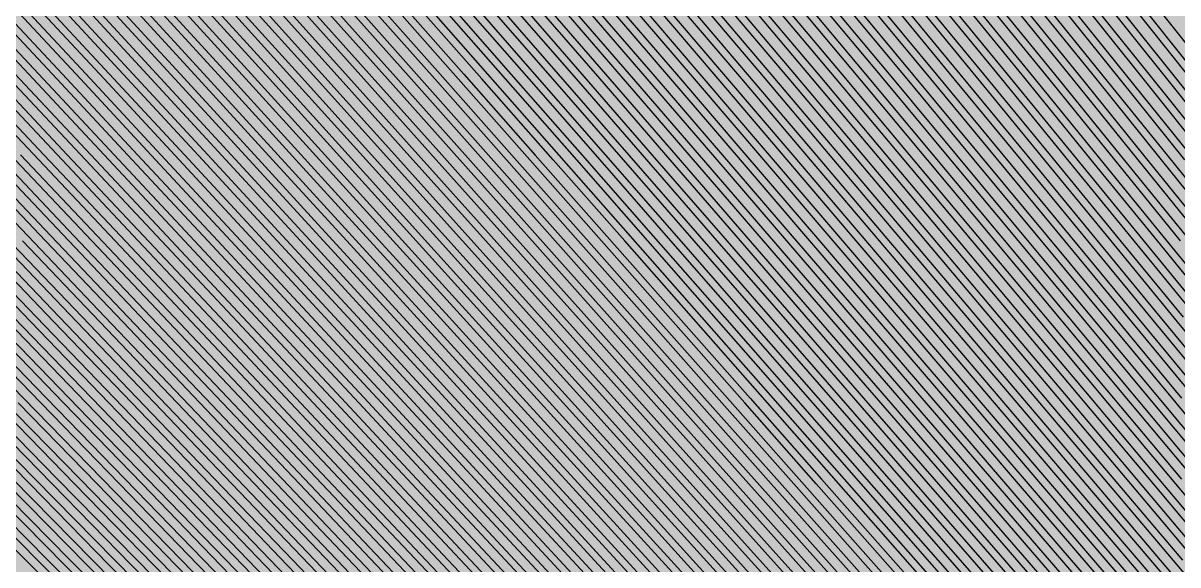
# Model space of a CAD drawing. Header units: metres. Extents: x -7231 to 10969, y -37556 to 1873.
# Drawn here: x -301 to 19.5, y -17925.1 to -17774.6 of the extents above; entities that cross this region are included whole.
import ezdxf

# ---------------------------------------------------------------- set-up
doc = ezdxf.new("R2010")
doc.units = ezdxf.units.M
for name, color, linetype in [('Metal1', 4, 'CONTINUOUS'), ('Metal2', 3, 'CONTINUOUS'), ('Polyimide', 7, 'CONTINUOUS')]:
    doc.layers.add(name, color=color, linetype=linetype)

msp = doc.modelspace()

# ---------------------------------------------------------------- hatches: boundary and pattern name
at = {"layer": 'Polyimide'}
msp.add_hatch(color=7, dxfattribs=at).paths.add_polyline_path([(4065.69, -468), (4066.67, -501.99), (4068.51, -535.99), (4071.41, -569.99), (4075.54, -603.99), (4081.04, -637.99), (4088.01, -671.99), (4096.52, -705.98), (4106.62, -739.98), (4118.33, -773.98), (4131.63, -807.98), (4146.49, -841.98), (4162.87, -875.98), (4180.68, -909.97), (4199.83, -943.97), (4220.22, -977.97), (4241.73, -1011.97), (4264.21, -1045.97), (4287.52, -1079.96), (4311.51, -1113.96), (4336.01, -1147.96), (4360.86, -1181.96), (4385.88, -1215.96), (4410.89, -1249.96), (4435.74, -1283.95), (4460.24, -1317.95), (4484.23, -1351.95), (4507.54, -1385.95), (4530.02, -1419.95), (4551.53, -1453.94), (4571.92, -1487.94), (4591.07, -1521.94), (4608.88, -1555.94), (4625.26, -1589.94), (4640.12, -1623.94), (4653.42, -1657.93), (4665.13, -1691.93), (4675.23, -1725.93), (4683.74, -1759.93), (4690.71, -1793.93), (4696.21, -1827.93), (4700.34, -1861.92), (4703.24, -1895.92), (4705.08, -1929.92), (4706.06, -1963.92), (4706.44, -1997.92), (4706.5, -2031.91), (4706.5, -4793.02), (4709.95, -4838.39), (4720.22, -4882.71), (4737.08, -4924.98), (4760.13, -4964.2), (4788.85, -4999.49), (4822.58, -5030.03), (4860.53, -5055.12), (4901.85, -5074.18), (4901.85, -5074.18), (4970.68, -5105.23), (5034.7, -5145.26), (5092.76, -5193.54), (5143.8, -5249.19), (5186.89, -5311.2), (5221.24, -5378.44), (5246.23, -5449.69), (5261.41, -5523.66), (5266.5, -5599), (5261.41, -5674.34), (5246.23, -5748.31), (5221.24, -5819.56), (5186.89, -5886.8), (5143.8, -5948.81), (5092.76, -6004.46), (5034.7, -6052.74), (4970.68, -6092.77), (4901.85, -6123.82), (4860.53, -6142.88), (4822.58, -6167.97), (4788.85, -6198.51), (4760.13, -6233.8), (4737.08, -6273.02), (4720.22, -6315.29), (4709.95, -6359.61), (4706.5, -6404.98), (4706.5, -9221.52), (4709.95, -9266.88), (4720.22, -9311.21), (4737.08, -9353.47), (4760.13, -9392.7), (4788.85, -9427.98), (4822.58, -9458.52), (4860.53, -9483.61), (4901.85, -9502.67), (4970.68, -9533.72), (5034.7, -9573.75), (5092.76, -9622.03), (5143.8, -9677.68), (5186.89, -9739.69), (5221.24, -9806.94), (5246.23, -9878.19), (5261.41, -9952.16), (5266.5, -10027.49), (5261.41, -10102.83), (5246.23, -10176.8), (5221.24, -10248.05), (5186.89, -10315.3), (5143.8, -10377.31), (5092.76, -10432.96), (5034.7, -10481.24), (4970.68, -10521.27), (4901.85, -10552.32), (4860.53, -10571.38), (4822.58, -10596.46), (4788.85, -10627), (4760.13, -10662.29), (4737.08, -10701.52), (4720.22, -10743.78), (4709.95, -10788.1), (4706.5, -10833.47), (4706.5, -13650.01), (4709.95, -13695.38), (4720.22, -13739.7), (4737.08, -13781.96), (4760.13, -13821.19), (4788.85, -13856.48), (4822.58, -13887.02), (4860.53, -13912.11), (4901.85, -13931.17), (4970.68, -13962.22), (5034.7, -14002.25), (5092.76, -14050.53), (5143.8, -14106.18), (5186.89, -14168.19), (5221.24, -14235.43), (5246.23, -14306.68), (5261.41, -14380.65), (5266.5, -14455.99), (5261.41, -14531.33), (5246.23, -14605.29), (5221.24, -14676.55), (5186.89, -14743.79), (5143.8, -14805.8), (5092.76, -14861.45), (5034.7, -14909.73), (4970.68, -14949.76), (4901.85, -14980.81), (4860.53, -14999.87), (4822.58, -15024.96), (4788.85, -15055.5), (4760.13, -15090.79), (4737.08, -15130.01), (4720.22, -15172.27), (4709.95, -15216.6), (4706.5, -15261.97), (4706.5, -15455.99), (4720.95, -15750.04), (4764.14, -16041.26), (4835.68, -16326.84), (4934.86, -16604.04), (5060.74, -16870.18), (5212.09, -17122.7), (5387.47, -17359.17), (5585.18, -17577.31), (5803.32, -17775.02), (6039.79, -17950.4), (6292.31, -18101.75), (6558.45, -18227.63), (6835.65, -18326.81), (7121.23, -18398.34), (7412.45, -18441.54), (7706.5, -18455.99), (9969.01, -18455.99), (10047.42, -18459.84), (10125.08, -18471.36), (10201.23, -18490.44), (10275.15, -18516.89), (10346.12, -18550.45), (10413.46, -18590.81), (10476.52, -18637.58), (10534.69, -18690.3), (10587.41, -18748.47), (10634.18, -18811.53), (10674.54, -18878.87), (10708.11, -18949.84), (10734.56, -19023.76), (10753.63, -19099.92), (10765.15, -19177.58), (10769.01, -19255.99), (10769.01, -20895.8), (10730.24, -20951.41), (10694.6, -21009.08), (10662.21, -21068.63), (10633.17, -21129.89), (10607.55, -21192.66), (10585.45, -21256.74), (10566.93, -21321.96), (10552.05, -21388.09), (10540.84, -21454.95), (10533.35, -21522.33), (10529.6, -21590.02), (10529.6, -21657.81), (10533.35, -21725.5), (10540.84, -21792.87), (10552.05, -21859.73), (10566.93, -21925.87), (10585.45, -21991.08), (10607.55, -22055.17), (10633.17, -22117.94), (10662.21, -22179.19), (10694.6, -22238.74), (10730.24, -22296.41), (10769.01, -22352.03), (10769.01, -32454.24), (10728.74, -32510.49), (10691.72, -32568.92), (10658.05, -32629.35), (10627.85, -32691.58), (10601.2, -32755.42), (10578.21, -32820.67), (10558.93, -32887.1), (10543.44, -32954.52), (10531.77, -33022.71), (10523.97, -33091.44), (10520.07, -33160.51), (10520.07, -33229.69), (10523.97, -33298.75), (10531.77, -33367.49), (10543.44, -33435.67), (10558.93, -33503.09), (10578.21, -33569.53), (10601.2, -33634.77), (10627.85, -33698.61), (10658.05, -33760.85), (10691.72, -33821.28), (10728.74, -33879.71), (10769.01, -33935.96), (10769.01, -36556), (10765.15, -36634.41), (10753.63, -36712.07), (10734.56, -36788.23), (10708.11, -36862.15), (10674.54, -36933.12), (10634.18, -37000.46), (10587.41, -37063.51), (10534.69, -37121.69), (10476.52, -37174.41), (10413.46, -37221.18), (10346.12, -37261.54), (10275.15, -37295.1), (10201.23, -37321.55), (10125.08, -37340.63), (10047.42, -37352.15), (9969.01, -37356), (-6231.01, -37356), (-6309.42, -37352.15), (-6387.08, -37340.63), (-6463.23, -37321.55), (-6537.15, -37295.1), (-6608.12, -37261.54), (-6675.46, -37221.18), (-6738.52, -37174.41), (-6796.69, -37121.69), (-6849.41, -37063.51), (-6896.18, -37000.46), (-6936.54, -36933.12), (-6970.11, -36862.15), (-6996.56, -36788.23), (-7015.63, -36712.07), (-7027.15, -36634.41), (-7031.01, -36556), (-7031.01, -33936), (-6990.74, -33879.75), (-6953.7, -33821.31), (-6920.03, -33760.88), (-6889.82, -33698.64), (-6863.18, -33634.8), (-6840.18, -33569.55), (-6820.9, -33503.11), (-6805.4, -33435.69), (-6793.74, -33367.49), (-6785.94, -33298.75), (-6782.03, -33229.68), (-6782.03, -33160.5), (-6785.94, -33091.43), (-6793.74, -33022.69), (-6805.4, -32954.5), (-6820.9, -32887.07), (-6840.18, -32820.63), (-6863.18, -32755.39), (-6889.82, -32691.54), (-6920.03, -32629.3), (-6953.7, -32568.87), (-6990.74, -32510.43), (-7031.01, -32454.18), (-7031.01, -22364.83), (-6990.74, -22308.58), (-6953.7, -22250.14), (-6920.03, -22189.71), (-6889.82, -22127.47), (-6863.18, -22063.62), (-6840.18, -21998.38), (-6820.9, -21931.94), (-6805.4, -21864.51), (-6793.74, -21796.32), (-6785.94, -21727.58), (-6782.03, -21658.51), (-6782.03, -21589.33), (-6785.94, -21520.26), (-6793.74, -21451.52), (-6805.4, -21383.32), (-6820.9, -21315.9), (-6840.18, -21249.46), (-6863.18, -21184.21), (-6889.82, -21120.37), (-6920.03, -21058.13), (-6953.7, -20997.7), (-6990.74, -20939.26), (-7031.01, -20883.01), (-7031.01, -19255.99), (-7027.15, -19177.58), (-7015.63, -19099.92), (-6996.56, -19023.76), (-6970.11, -18949.84), (-6936.54, -18878.87), (-6896.18, -18811.53), (-6849.41, -18748.47), (-6796.69, -18690.3), (-6738.52, -18637.58), (-6675.46, -18590.81), (-6608.12, -18550.45), (-6537.15, -18516.89), (-6463.23, -18490.44), (-6387.08, -18471.36), (-6309.42, -18459.84), (-6231.01, -18455.99), (-3968.5, -18455.99), (-3674.45, -18441.54), (-3383.23, -18398.34), (-3097.65, -18326.81), (-2820.45, -18227.63), (-2554.31, -18101.75), (-2301.79, -17950.4), (-2065.32, -17775.02), (-1847.18, -17577.31), (-1649.47, -17359.17), (-1474.09, -17122.7), (-1322.74, -16870.18), (-1196.86, -16604.04), (-1097.68, -16326.84), (-1026.14, -16041.26), (-982.95, -15750.04), (-968.5, -15455.99), (-968.5, -15261.97), (-971.95, -15216.6), (-982.22, -15172.27), (-999.08, -15130.01), (-1022.13, -15090.79), (-1050.85, -15055.5), (-1084.58, -15024.96), (-1122.53, -14999.87), (-1163.85, -14980.81), (-1232.68, -14949.76), (-1296.7, -14909.73), (-1354.76, -14861.45), (-1405.8, -14805.8), (-1448.89, -14743.79), (-1483.24, -14676.55), (-1508.23, -14605.29), (-1523.41, -14531.33), (-1528.5, -14455.99), (-1523.41, -14380.65), (-1508.23, -14306.68), (-1483.24, -14235.43), (-1448.89, -14168.19), (-1405.8, -14106.18), (-1354.76, -14050.53), (-1296.7, -14002.25), (-1232.68, -13962.22), (-1163.85, -13931.17), (-1122.53, -13912.11), (-1084.58, -13887.02), (-1050.85, -13856.48), (-1022.13, -13821.19), (-999.08, -13781.96), (-982.22, -13739.7), (-971.95, -13695.38), (-968.5, -13650.01), (-968.5, -12309.64), (-971.95, -12264.27), (-982.22, -12219.94), (-999.08, -12177.68), (-1022.13, -12138.46), (-1050.85, -12103.17), (-1084.58, -12072.63), (-1122.53, -12047.54), (-1163.85, -12028.48), (-1232.68, -11997.43), (-1296.7, -11957.4), (-1354.76, -11909.12), (-1405.8, -11853.47), (-1448.89, -11791.46), (-1483.24, -11724.22), (-1508.23, -11652.96), (-1523.41, -11579), (-1528.5, -11503.66), (-1523.41, -11428.32), (-1508.23, -11354.35), (-1483.24, -11283.1), (-1448.89, -11215.86), (-1405.8, -11153.85), (-1354.76, -11098.2), (-1296.7, -11049.92), (-1232.68, -11009.89), (-1163.85, -10978.84), (-1122.53, -10959.78), (-1084.58, -10934.69), (-1050.85, -10904.15), (-1022.13, -10868.86), (-999.08, -10829.63), (-982.22, -10787.37), (-971.95, -10743.05), (-968.5, -10697.68), (-968.5, -9357.31), (-971.95, -9311.94), (-982.22, -9267.62), (-999.08, -9225.35), (-1022.13, -9186.13), (-1050.85, -9150.84), (-1084.58, -9120.3), (-1122.53, -9095.21), (-1163.85, -9076.15), (-1163.85, -9076.15), (-1232.68, -9045.1), (-1296.7, -9005.07), (-1354.76, -8956.79), (-1405.8, -8901.14), (-1448.89, -8839.13), (-1483.24, -8771.89), (-1508.23, -8700.64), (-1523.41, -8626.67), (-1528.5, -8551.33), (-1523.41, -8475.99), (-1508.23, -8402.02), (-1483.24, -8330.77), (-1448.89, -8263.53), (-1405.8, -8201.52), (-1354.76, -8145.87), (-1296.7, -8097.59), (-1232.68, -8057.56), (-1163.85, -8026.51), (-1163.85, -8026.51), (-1122.53, -8007.45), (-1084.58, -7982.36), (-1050.85, -7951.82), (-1022.13, -7916.53), (-999.08, -7877.31), (-982.22, -7835.04), (-971.95, -7790.72), (-968.5, -7745.35), (-968.5, -6404.98), (-971.95, -6359.61), (-982.22, -6315.29), (-999.08, -6273.02), (-1022.13, -6233.8), (-1050.85, -6198.51), (-1084.58, -6167.97), (-1122.53, -6142.88), (-1163.85, -6123.82), (-1163.85, -6123.82), (-1232.68, -6092.77), (-1296.7, -6052.74), (-1354.76, -6004.46), (-1405.8, -5948.81), (-1448.89, -5886.8), (-1483.24, -5819.56), (-1508.23, -5748.31), (-1523.41, -5674.34), (-1528.5, -5599), (-1523.41, -5523.66), (-1508.23, -5449.69), (-1483.24, -5378.44), (-1448.89, -5311.2), (-1405.8, -5249.19), (-1354.76, -5193.54), (-1296.7, -5145.26), (-1232.68, -5105.23), (-1163.85, -5074.18), (-1163.85, -5074.18), (-1122.53, -5055.12), (-1084.58, -5030.03), (-1050.85, -4999.49), (-1022.13, -4964.2), (-999.08, -4924.98), (-982.22, -4882.71), (-971.95, -4838.39), (-968.5, -4793.02), (-968.5, -2031.91), (-968.44, -1997.92), (-968.06, -1963.92), (-967.05, -1929.92), (-965.18, -1895.92), (-962.22, -1861.92), (-958.01, -1827.93), (-952.41, -1793.93), (-945.31, -1759.93), (-936.64, -1725.93), (-926.35, -1691.93), (-914.43, -1657.93), (-900.88, -1623.94), (-885.74, -1589.94), (-869.05, -1555.94), (-850.91, -1521.94), (-831.4, -1487.94), (-810.63, -1453.94), (-788.72, -1419.95), (-765.82, -1385.95), (-742.07, -1351.95), (-717.63, -1317.95), (-692.67, -1283.95), (-667.36, -1249.96), (-641.88, -1215.96), (-616.39, -1181.96), (-591.08, -1147.96), (-566.12, -1113.96), (-541.68, -1079.96), (-517.93, -1045.97), (-495.03, -1011.97), (-473.12, -977.97), (-452.35, -943.97), (-432.84, -909.97), (-414.7, -875.98), (-398.01, -841.98), (-382.87, -807.98), (-369.32, -773.98), (-357.4, -739.98), (-347.11, -705.98), (-338.44, -671.99), (-331.34, -637.99), (-325.74, -603.99), (-321.53, -569.99), (-318.57, -535.99), (-316.7, -501.99), (-315.69, -468), (-315.31, -434), (-315.25, -400), (-315.25, 401), (-315.25, 451), (-315.25, 1644), (-270.25, 1644), (-270.03, 1637.13), (-269.35, 1630.29), (-268.23, 1623.52), (-266.67, 1616.82), (-264.68, 1610.25), (-262.26, 1603.82), (-259.42, 1597.56), (-256.18, 1591.5), (-252.55, 1585.67), (-248.55, 1580.08), (-244.19, 1574.77), (-239.5, 1569.75), (-234.48, 1565.06), (-229.17, 1560.7), (-223.58, 1556.7), (-217.75, 1553.07), (-211.69, 1549.83), (-205.43, 1546.99), (-199, 1544.57), (-192.43, 1542.58), (-185.73, 1541.02), (-178.96, 1539.9), (-172.12, 1539.22), (-165.25, 1539), (-158.38, 1539.22), (-151.54, 1539.9), (-144.77, 1541.02), (-138.07, 1542.58), (-131.5, 1544.57), (-125.07, 1546.99), (-118.81, 1549.83), (-112.75, 1553.07), (-106.92, 1556.7), (-101.33, 1560.7), (-96.02, 1565.06), (-91, 1569.75), (-86.31, 1574.77), (-81.95, 1580.08), (-77.95, 1585.67), (-74.32, 1591.5), (-71.08, 1597.56), (-68.24, 1603.82), (-65.82, 1610.25), (-63.83, 1616.82), (-62.27, 1623.52), (-61.15, 1630.29), (-60.47, 1637.13), (-60.25, 1644), (1853, 1644), (1853, 1573), (3815.25, 1573), (3815.46, 1579.54), (3816.11, 1586.05), (3817.17, 1592.51), (3818.66, 1598.88), (3820.56, 1605.14), (3822.86, 1611.27), (3825.56, 1617.23), (3828.65, 1623), (3832.1, 1628.56), (3835.91, 1633.88), (3840.07, 1638.93), (3844.54, 1643.71), (3849.32, 1648.18), (3854.37, 1652.34), (3859.69, 1656.15), (3865.25, 1659.6), (3871.02, 1662.69), (3876.98, 1665.39), (3883.11, 1667.69), (3889.37, 1669.59), (3895.74, 1671.08), (3902.2, 1672.14), (3908.71, 1672.79), (3915.25, 1673), (3921.79, 1672.79), (3928.3, 1672.14), (3934.76, 1671.08), (3941.13, 1669.59), (3947.39, 1667.69), (3953.52, 1665.39), (3959.48, 1662.69), (3965.25, 1659.6), (3970.81, 1656.15), (3976.13, 1652.34), (3981.18, 1648.18), (3985.96, 1643.71), (3990.43, 1638.93), (3994.59, 1633.88), (3998.4, 1628.56), (4001.85, 1623), (4004.94, 1617.23), (4007.64, 1611.27), (4009.94, 1605.14), (4011.84, 1598.88), (4013.33, 1592.51), (4014.39, 1586.05), (4015.04, 1579.54), (4015.25, 1573), (4065.25, 1573), (4065.25, 451), (4065.25, 401), (4065.25, -400), (4065.31, -434), (4065.69, -468)])

# ---------------------------------------------------------------- linework, layer by layer
at = {"layer": 'Metal1'}
for points in [[(22.56, -18127.61), (1.61, -18105.11), (-19.33, -18082.61), (-40.28, -18060.11), (-61.22, -18037.61), (-82.17, -18015.11), (-103.11, -17992.61), (-124.06, -17970.11), (-145, -17947.61), (-165.95, -17925.1), (-186.89, -17902.6), (-207.84, -17880.1), (-228.78, -17857.6), (-249.73, -17835.1), (-270.67, -17812.6), (-291.62, -17790.1), (-312.56, -17767.6)], [(-311.1, -17766.24), (-290.15, -17788.74), (-269.21, -17811.24), (-248.26, -17833.74), (-227.32, -17856.24), (-206.37, -17878.74), (-185.43, -17901.24), (-164.48, -17923.74), (-143.54, -17946.24), (-122.59, -17968.74), (-101.65, -17991.24), (-80.7, -18013.74), (-59.76, -18036.25), (-38.81, -18058.75), (-17.87, -18081.25), (3.08, -18103.75), (24.02, -18126.25)], [(33.76, -18127.61), (12.94, -18105.11), (-7.88, -18082.61), (-28.7, -18060.11), (-49.51, -18037.61), (-70.33, -18015.11), (-91.15, -17992.6), (-111.97, -17970.1), (-132.78, -17947.6), (-153.6, -17925.1), (-174.42, -17902.6), (-195.24, -17880.1), (-216.06, -17857.6), (-236.87, -17835.1), (-257.69, -17812.6), (-278.51, -17790.1), (-299.33, -17767.6)], [(-297.86, -17766.24), (-277.04, -17788.74), (-256.22, -17811.24), (-235.41, -17833.74), (-214.59, -17856.24), (-193.77, -17878.74), (-172.95, -17901.24), (-152.13, -17923.74), (-131.32, -17946.25), (-110.5, -17968.75), (-89.68, -17991.25), (-68.86, -18013.75), (-48.05, -18036.25), (-27.23, -18058.75), (-6.41, -18081.25), (14.41, -18103.75), (35.23, -18126.25)], [(24.27, -18105.11), (3.58, -18082.61), (-17.11, -18060.1), (-37.8, -18037.6), (-58.49, -18015.1), (-79.18, -17992.6), (-99.88, -17970.1), (-120.57, -17947.6), (-141.26, -17925.1), (-161.95, -17902.6), (-182.64, -17880.1), (-203.33, -17857.6), (-224.02, -17835.1), (-244.71, -17812.6), (-265.4, -17790.1), (-286.09, -17767.6)], [(-284.62, -17766.24), (-263.93, -17788.74), (-243.24, -17811.24), (-222.55, -17833.74), (-201.86, -17856.24), (-181.17, -17878.75), (-160.48, -17901.25), (-139.78, -17923.75), (-119.09, -17946.25), (-98.4, -17968.75), (-77.71, -17991.25), (-57.02, -18013.75), (-36.33, -18036.25), (-15.64, -18058.75), (5.05, -18081.25), (25.74, -18103.75)], [(35.6, -18105.1), (15.03, -18082.6), (-5.53, -18060.1), (-26.09, -18037.6), (-46.66, -18015.1), (-67.22, -17992.6), (-87.78, -17970.1), (-108.35, -17947.6), (-128.91, -17925.1), (-149.48, -17902.6), (-170.04, -17880.1), (-190.6, -17857.6), (-211.17, -17835.1), (-231.73, -17812.59), (-252.29, -17790.09), (-272.86, -17767.59)], [(-271.38, -17766.24), (-250.82, -17788.74), (-230.25, -17811.25), (-209.69, -17833.75), (-189.13, -17856.25), (-168.56, -17878.75), (-148, -17901.25), (-127.44, -17923.75), (-106.87, -17946.25), (-86.31, -17968.75), (-65.74, -17991.25), (-45.18, -18013.75), (-24.62, -18036.25), (-4.05, -18058.75), (16.51, -18081.25), (37.07, -18103.75)], [(26.49, -18082.6), (6.05, -18060.1), (-14.38, -18037.6), (-34.82, -18015.1), (-55.26, -17992.6), (-75.69, -17970.1), (-96.13, -17947.6), (-116.57, -17925.1), (-137, -17902.6), (-157.44, -17880.09), (-177.88, -17857.59), (-198.31, -17835.09), (-218.75, -17812.59), (-239.19, -17790.09), (-259.62, -17767.59)], [(-258.14, -17766.25), (-237.7, -17788.75), (-217.27, -17811.25), (-196.83, -17833.75), (-176.4, -17856.25), (-155.96, -17878.75), (-135.52, -17901.25), (-115.09, -17923.75), (-94.65, -17946.25), (-74.21, -17968.75), (-53.78, -17991.25), (-33.34, -18013.75), (-12.9, -18036.25), (7.53, -18058.76), (27.97, -18081.26)], [(37.94, -18082.6), (17.63, -18060.1), (-2.67, -18037.6), (-22.98, -18015.1), (-43.29, -17992.6), (-63.6, -17970.09), (-83.91, -17947.59), (-104.22, -17925.09), (-124.53, -17902.59), (-144.84, -17880.09), (-165.15, -17857.59), (-185.46, -17835.09), (-205.77, -17812.59), (-226.08, -17790.09), (-246.39, -17767.59)], [(-244.9, -17766.25), (-224.59, -17788.75), (-204.28, -17811.25), (-183.97, -17833.75), (-163.66, -17856.25), (-143.36, -17878.75), (-123.05, -17901.25), (-102.74, -17923.75), (-82.43, -17946.25), (-62.12, -17968.75), (-41.81, -17991.26), (-21.5, -18013.76), (-1.19, -18036.26), (19.12, -18058.76), (39.43, -18081.26)], [(29.22, -18060.1), (9.03, -18037.59), (-11.15, -18015.09), (-31.33, -17992.59), (-51.51, -17970.09), (-71.69, -17947.59), (-91.88, -17925.09), (-112.06, -17902.59), (-132.24, -17880.09), (-152.42, -17857.59), (-172.6, -17835.09), (-192.79, -17812.59), (-212.97, -17790.09), (-233.15, -17767.59)], [(-231.66, -17766.25), (-211.48, -17788.75), (-191.3, -17811.25), (-171.12, -17833.75), (-150.93, -17856.25), (-130.75, -17878.75), (-110.57, -17901.26), (-90.39, -17923.76), (-70.21, -17946.26), (-50.02, -17968.76), (-29.84, -17991.26), (-9.66, -18013.76), (10.52, -18036.26), (30.71, -18058.76)], [(20.74, -18037.59), (0.69, -18015.09), (-19.37, -17992.59), (-39.42, -17970.09), (-59.48, -17947.59), (-79.53, -17925.09), (-99.59, -17902.59), (-119.64, -17880.09), (-139.7, -17857.59), (-159.75, -17835.09), (-179.81, -17812.59), (-199.86, -17790.08), (-219.92, -17767.58)], [(-218.42, -17766.25), (-198.37, -17788.75), (-178.31, -17811.25), (-158.26, -17833.76), (-138.2, -17856.26), (-118.15, -17878.76), (-98.09, -17901.26), (-78.04, -17923.76), (-57.98, -17946.26), (-37.93, -17968.76), (-17.87, -17991.26), (2.18, -18013.76), (22.24, -18036.26)], [(32.45, -18037.59), (12.53, -18015.09), (-7.4, -17992.59), (-27.33, -17970.09), (-47.26, -17947.59), (-67.19, -17925.09), (-87.11, -17902.59), (-107.04, -17880.09), (-126.97, -17857.58), (-146.9, -17835.08), (-166.83, -17812.58), (-186.75, -17790.08), (-206.68, -17767.58)], [(-205.18, -17766.26), (-185.26, -17788.76), (-165.33, -17811.26), (-145.4, -17833.76), (-125.47, -17856.26), (-105.54, -17878.76), (-85.62, -17901.26), (-65.69, -17923.76), (-45.76, -17946.26), (-25.83, -17968.76), (-5.9, -17991.26), (14.02, -18013.76), (33.95, -18036.26)], [(24.36, -18015.09), (4.56, -17992.59), (-15.24, -17970.09), (-35.04, -17947.58), (-54.84, -17925.08), (-74.64, -17902.58), (-94.44, -17880.08), (-114.24, -17857.58), (-134.04, -17835.08), (-153.84, -17812.58), (-173.65, -17790.08), (-193.45, -17767.58)], [(-191.94, -17766.26), (-172.14, -17788.76), (-152.34, -17811.26), (-132.54, -17833.76), (-112.74, -17856.26), (-92.94, -17878.76), (-73.14, -17901.26), (-53.34, -17923.76), (-33.54, -17946.26), (-13.74, -17968.76), (6.06, -17991.26), (25.86, -18013.77)], [(36.2, -18015.08), (16.53, -17992.58), (-3.15, -17970.08), (-22.82, -17947.58), (-42.5, -17925.08), (-62.17, -17902.58), (-81.84, -17880.08), (-101.52, -17857.58), (-121.19, -17835.08), (-140.86, -17812.58), (-160.54, -17790.08), (-180.21, -17767.58)], [(-178.71, -17766.26), (-159.03, -17788.76), (-139.36, -17811.26), (-119.68, -17833.76), (-100.01, -17856.26), (-80.34, -17878.76), (-60.66, -17901.26), (-40.99, -17923.77), (-21.32, -17946.27), (-1.64, -17968.77), (18.03, -17991.27), (37.7, -18013.77)], [(28.49, -17992.58), (8.94, -17970.08), (-10.6, -17947.58), (-30.15, -17925.08), (-49.7, -17902.58), (-69.24, -17880.08), (-88.79, -17857.58), (-108.34, -17835.08), (-127.88, -17812.58), (-147.43, -17790.08), (-166.98, -17767.57)], [(-165.47, -17766.26), (-145.92, -17788.76), (-126.37, -17811.26), (-106.83, -17833.77), (-87.28, -17856.27), (-67.73, -17878.77), (-48.19, -17901.27), (-28.64, -17923.77), (-9.09, -17946.27), (10.45, -17968.77), (30, -17991.27)], [(21.03, -17970.08), (1.61, -17947.58), (-17.81, -17925.08), (-37.22, -17902.58), (-56.64, -17880.08), (-76.06, -17857.57), (-95.48, -17835.07), (-114.9, -17812.57), (-134.32, -17790.07), (-153.74, -17767.57)], [(-152.23, -17766.27), (-132.81, -17788.77), (-113.39, -17811.27), (-93.97, -17833.77), (-74.55, -17856.27), (-55.13, -17878.77), (-35.71, -17901.27), (-16.29, -17923.77), (3.13, -17946.27), (22.55, -17968.77)], [(33.12, -17970.08), (13.83, -17947.58), (-5.46, -17925.07), (-24.75, -17902.57), (-44.04, -17880.07), (-63.34, -17857.57), (-82.63, -17835.07), (-101.92, -17812.57), (-121.21, -17790.07), (-140.51, -17767.57)], [(-138.99, -17766.27), (-119.7, -17788.77), (-100.4, -17811.27), (-81.11, -17833.77), (-61.82, -17856.27), (-42.53, -17878.77), (-23.23, -17901.27), (-3.94, -17923.77), (15.35, -17946.27), (34.64, -17968.77)], [(26.05, -17947.57), (6.89, -17925.07), (-12.28, -17902.57), (-31.45, -17880.07), (-50.61, -17857.57), (-69.78, -17835.07), (-88.94, -17812.57), (-108.11, -17790.07), (-127.27, -17767.57)], [(-125.75, -17766.27), (-106.58, -17788.77), (-87.42, -17811.27), (-68.25, -17833.77), (-49.09, -17856.27), (-29.92, -17878.77), (-10.76, -17901.27), (8.41, -17923.78), (27.57, -17946.28)], [(38.27, -17947.57), (19.23, -17925.07), (0.19, -17902.57), (-18.85, -17880.07), (-37.88, -17857.57), (-56.92, -17835.07), (-75.96, -17812.57), (-95, -17790.07), (-114.04, -17767.56)], [(-112.51, -17766.27), (-93.47, -17788.77), (-74.43, -17811.27), (-55.39, -17833.77), (-36.36, -17856.28), (-17.32, -17878.78), (1.72, -17901.28), (20.76, -17923.78)], [(31.58, -17925.07), (12.66, -17902.57), (-6.25, -17880.07), (-25.16, -17857.56), (-44.07, -17835.06), (-62.98, -17812.56), (-81.89, -17790.06), (-100.8, -17767.56)], [(-99.27, -17766.28), (-80.36, -17788.78), (-61.45, -17811.28), (-42.54, -17833.78), (-23.63, -17856.28), (-4.72, -17878.78), (14.2, -17901.28), (33.11, -17923.78)], [(25.14, -17902.56), (6.35, -17880.06), (-12.43, -17857.56), (-31.21, -17835.06), (-50, -17812.56), (-68.78, -17790.06), (-87.57, -17767.56)], [(-86.03, -17766.28), (-67.25, -17788.78), (-48.46, -17811.28), (-29.68, -17833.78), (-10.9, -17856.28), (7.89, -17878.78), (26.67, -17901.28)], [(37.61, -17902.56), (18.95, -17880.06), (0.3, -17857.56), (-18.36, -17835.06), (-37.02, -17812.56), (-55.67, -17790.06), (-74.33, -17767.56)], [(-72.79, -17766.28), (-54.13, -17788.78), (-35.48, -17811.28), (-16.82, -17833.78), (1.84, -17856.28), (20.49, -17878.78)], [(31.55, -17880.06), (13.02, -17857.56), (-5.51, -17835.06), (-24.04, -17812.56), (-42.57, -17790.06), (-61.1, -17767.55)], [(-59.55, -17766.28), (-41.02, -17788.78), (-22.49, -17811.28), (-3.96, -17833.79), (14.57, -17856.29), (33.1, -17878.79)], [(25.75, -17857.55), (7.35, -17835.05), (-11.06, -17812.55), (-29.46, -17790.05), (-47.86, -17767.55)], [(-46.31, -17766.29), (-27.91, -17788.79), (-9.51, -17811.29), (8.89, -17833.79), (27.3, -17856.29)], [(20.2, -17835.05), (1.93, -17812.55), (-16.35, -17790.05), (-34.63, -17767.55)], [(-33.07, -17766.29), (-14.8, -17788.79), (3.48, -17811.29), (21.75, -17833.79)], [(33.05, -17835.05), (14.91, -17812.55), (-3.24, -17790.05), (-21.39, -17767.55)], [(-19.83, -17766.29), (-1.69, -17788.79), (16.46, -17811.29), (34.61, -17833.79)], [(27.89, -17812.55), (9.87, -17790.04), (-8.15, -17767.54)], [(-6.59, -17766.29), (11.43, -17788.79), (29.45, -17811.3)], [(22.97, -17790.04), (5.08, -17767.54)], [(6.65, -17766.3), (24.54, -17788.8)], [(21.35, -18150.12), (0.16, -18127.62), (-21.04, -18105.11), (-42.24, -18082.61), (-63.44, -18060.11), (-84.64, -18037.61), (-105.84, -18015.11), (-127.04, -17992.61), (-148.24, -17970.11), (-169.44, -17947.61), (-190.64, -17925.11), (-211.84, -17902.61), (-233.04, -17880.11), (-254.24, -17857.61), (-275.43, -17835.11), (-296.63, -17812.61), (-317.83, -17790.11)], [(-316.38, -17788.73), (-295.18, -17811.23), (-273.98, -17833.74), (-252.78, -17856.24), (-231.58, -17878.74), (-210.38, -17901.24), (-189.18, -17923.74), (-167.98, -17946.24), (-146.78, -17968.74), (-125.58, -17991.24), (-104.39, -18013.74), (-83.19, -18036.24), (-61.99, -18058.74), (-40.79, -18081.24), (-19.59, -18103.74), (1.61, -18126.24), (22.81, -18148.74)], [(32.43, -18150.11), (11.36, -18127.61), (-9.72, -18105.11), (-30.79, -18082.61), (-51.86, -18060.11), (-72.93, -18037.61), (-94, -18015.11), (-115.08, -17992.61), (-136.15, -17970.11), (-157.22, -17947.61), (-178.29, -17925.11), (-199.36, -17902.61), (-220.44, -17880.11), (-241.51, -17857.61), (-262.58, -17835.1), (-283.65, -17812.6), (-304.73, -17790.1)], [(-303.27, -17788.74), (-282.19, -17811.24), (-261.12, -17833.74), (-240.05, -17856.24), (-218.98, -17878.74), (-197.91, -17901.24), (-176.83, -17923.74), (-155.76, -17946.24), (-134.69, -17968.74), (-113.62, -17991.24), (-92.54, -18013.74), (-71.47, -18036.24), (-50.4, -18058.74), (-29.33, -18081.24), (-8.26, -18103.75), (12.82, -18126.25), (33.89, -18148.75)], [(-321.15, -17811.23), (-299.69, -17833.73), (-278.24, -17856.23), (-256.79, -17878.73), (-235.33, -17901.23), (-213.88, -17923.73), (-192.43, -17946.23), (-170.97, -17968.73), (-149.52, -17991.24), (-128.07, -18013.74), (-106.61, -18036.24), (-85.16, -18058.74), (-63.71, -18081.24), (-42.25, -18103.74), (-20.8, -18126.24), (0.65, -18148.74), (22.11, -18171.24)], [(31.61, -18172.62), (10.28, -18150.12), (-11.05, -18127.62), (-32.37, -18105.12), (-53.7, -18082.62), (-75.03, -18060.12), (-96.35, -18037.61), (-117.68, -18015.11), (-139, -17992.61), (-160.33, -17970.11), (-181.66, -17947.61), (-202.98, -17925.11), (-224.31, -17902.61), (-245.64, -17880.11), (-266.96, -17857.61), (-288.29, -17835.11), (-309.61, -17812.61)], [(-308.16, -17811.23), (-286.84, -17833.73), (-265.51, -17856.23), (-244.18, -17878.73), (-222.86, -17901.23), (-201.53, -17923.74), (-180.21, -17946.24), (-158.88, -17968.74), (-137.55, -17991.24), (-116.23, -18013.74), (-94.9, -18036.24), (-73.57, -18058.74), (-52.25, -18081.24), (-30.92, -18103.74), (-9.59, -18126.24), (11.73, -18148.74), (33.06, -18171.24)], [(31.29, -18195.12), (9.71, -18172.62), (-11.87, -18150.12), (-33.45, -18127.62), (-55.03, -18105.12), (-76.61, -18082.62), (-98.19, -18060.12), (-119.77, -18037.62), (-141.35, -18015.12), (-162.93, -17992.62), (-184.51, -17970.12), (-206.09, -17947.62), (-227.67, -17925.12), (-249.25, -17902.62), (-270.83, -17880.11), (-292.42, -17857.61), (-314, -17835.11)], [(-312.55, -17833.73), (-290.97, -17856.23), (-269.39, -17878.73), (-247.81, -17901.23), (-226.23, -17923.73), (-204.65, -17946.23), (-183.07, -17968.73), (-161.49, -17991.23), (-139.91, -18013.73), (-118.33, -18036.23), (-96.75, -18058.74), (-75.17, -18081.24), (-53.59, -18103.74), (-32, -18126.24), (-10.42, -18148.74), (11.16, -18171.24), (32.74, -18193.74)], [(20.66, -18172.62), (-0.79, -18150.12), (-22.25, -18127.62), (-43.7, -18105.12), (-65.15, -18082.62), (-86.61, -18060.12), (-108.06, -18037.62), (-129.51, -18015.12), (-150.97, -17992.62), (-172.42, -17970.11), (-193.87, -17947.61), (-215.33, -17925.11), (-236.78, -17902.61), (-258.24, -17880.11), (-279.69, -17857.61), (-301.14, -17835.11)], [(31.49, -18217.63), (9.65, -18195.13), (-12.18, -18172.63), (-34.02, -18150.13), (-55.85, -18127.63), (-77.69, -18105.13), (-99.52, -18082.62), (-121.35, -18060.12), (-143.19, -18037.62), (-165.02, -18015.12), (-186.86, -17992.62), (-208.69, -17970.12), (-230.53, -17947.62), (-252.36, -17925.12), (-274.2, -17902.62), (-296.03, -17880.12), (-317.87, -17857.62)], [(-316.43, -17856.23), (-294.6, -17878.73), (-272.76, -17901.23), (-250.93, -17923.73), (-229.09, -17946.23), (-207.26, -17968.73), (-185.42, -17991.23), (-163.59, -18013.73), (-141.75, -18036.23), (-119.92, -18058.73), (-98.08, -18081.23), (-76.25, -18103.73), (-54.41, -18126.23), (-32.58, -18148.73), (-10.75, -18171.23), (11.09, -18193.74), (32.92, -18216.24)], [(20.47, -18195.13), (-1.23, -18172.63), (-22.94, -18150.12), (-44.65, -18127.62), (-66.36, -18105.12), (-88.06, -18082.62), (-109.77, -18060.12), (-131.48, -18037.62), (-153.19, -18015.12), (-174.9, -17992.62), (-196.6, -17970.12), (-218.31, -17947.62), (-240.02, -17925.12), (-261.73, -17902.62), (-283.43, -17880.12), (-305.14, -17857.62)], [(-303.7, -17856.23), (-282, -17878.73), (-260.29, -17901.23), (-238.58, -17923.73), (-216.87, -17946.23), (-195.16, -17968.73), (-173.46, -17991.23), (-151.75, -18013.73), (-130.04, -18036.23), (-108.33, -18058.73), (-86.63, -18081.23), (-64.92, -18103.73), (-43.21, -18126.24), (-21.5, -18148.74), (0.21, -18171.24), (21.91, -18193.74)], [(32.19, -18240.13), (10.1, -18217.63), (-11.99, -18195.13), (-34.07, -18172.63), (-56.16, -18150.13), (-78.25, -18127.63), (-100.34, -18105.13), (-122.43, -18082.63), (-144.52, -18060.13), (-166.61, -18037.63), (-188.7, -18015.13), (-210.79, -17992.63), (-232.88, -17970.13), (-254.97, -17947.62), (-277.05, -17925.12), (-299.14, -17902.62), (-321.23, -17880.12)], [(-319.81, -17878.72), (-297.72, -17901.22), (-275.63, -17923.72), (-253.54, -17946.22), (-231.45, -17968.72), (-209.36, -17991.23), (-187.27, -18013.73), (-165.18, -18036.23), (-143.09, -18058.73), (-121, -18081.23), (-98.91, -18103.73), (-76.83, -18126.23), (-54.74, -18148.73), (-32.65, -18171.23), (-10.56, -18193.73), (11.53, -18216.23), (33.62, -18238.73)], [(20.8, -18217.63), (-1.17, -18195.13), (-23.13, -18172.63), (-45.09, -18150.13), (-67.05, -18127.63), (-89.01, -18105.13), (-110.98, -18082.63), (-132.94, -18060.13), (-154.9, -18037.63), (-176.86, -18015.12), (-198.82, -17992.62), (-220.79, -17970.12), (-242.75, -17947.62), (-264.71, -17925.12), (-286.67, -17902.62), (-308.63, -17880.12)], [(-307.2, -17878.72), (-285.24, -17901.22), (-263.28, -17923.73), (-241.32, -17946.23), (-219.35, -17968.73), (-197.39, -17991.23), (-175.43, -18013.73), (-153.47, -18036.23), (-131.51, -18058.73), (-109.54, -18081.23), (-87.58, -18103.73), (-65.62, -18126.23), (-43.66, -18148.73), (-21.7, -18171.23), (0.27, -18193.73), (22.23, -18216.23)], [(-322.67, -17901.22), (-300.33, -17923.72), (-277.98, -17946.22), (-255.64, -17968.72), (-233.3, -17991.22), (-210.95, -18013.72), (-188.61, -18036.22), (-166.27, -18058.72), (-143.92, -18081.22), (-121.58, -18103.72), (-99.24, -18126.23), (-76.89, -18148.73), (-54.55, -18171.23), (-32.21, -18193.73), (-9.86, -18216.23), (12.48, -18238.73), (34.82, -18261.23)], [(21.63, -18240.14), (-0.59, -18217.63), (-22.8, -18195.13), (-45.02, -18172.63), (-67.24, -18150.13), (-89.45, -18127.63), (-111.67, -18105.13), (-133.89, -18082.63), (-156.1, -18060.13), (-178.32, -18037.63), (-200.53, -18015.13), (-222.75, -17992.63), (-244.97, -17970.13), (-267.18, -17947.63), (-289.4, -17925.13), (-311.62, -17902.63)], [(-310.19, -17901.22), (-287.98, -17923.72), (-265.76, -17946.22), (-243.54, -17968.72), (-221.33, -17991.22), (-199.11, -18013.72), (-176.9, -18036.22), (-154.68, -18058.73), (-132.46, -18081.23), (-110.25, -18103.73), (-88.03, -18126.23), (-65.81, -18148.73), (-43.6, -18171.23), (-21.38, -18193.73), (0.83, -18216.23), (23.05, -18238.73)]]:
    msp.add_lwpolyline(points, dxfattribs=at)
at = {"layer": 'Metal2'}
for points in [[(37.97, -18150.11), (16.96, -18127.61), (-4.05, -18105.11), (-25.06, -18082.61), (-46.07, -18060.11), (-67.08, -18037.61), (-88.09, -18015.11), (-109.09, -17992.61), (-130.1, -17970.11), (-151.11, -17947.61), (-172.12, -17925.11), (-193.13, -17902.61), (-214.14, -17880.1), (-235.15, -17857.6), (-256.15, -17835.1), (-277.16, -17812.6), (-298.17, -17790.1), (-319.18, -17767.6)], [(-317.72, -17766.24), (-296.71, -17788.74), (-275.7, -17811.24), (-254.69, -17833.74), (-233.68, -17856.24), (-212.68, -17878.74), (-191.67, -17901.24), (-170.66, -17923.74), (-149.65, -17946.24), (-128.64, -17968.74), (-107.63, -17991.24), (-86.62, -18013.74), (-65.62, -18036.24), (-44.61, -18058.75), (-23.6, -18081.25), (-2.59, -18103.75), (18.42, -18126.25), (39.43, -18148.75)], [(28.16, -18127.61), (7.28, -18105.11), (-13.61, -18082.61), (-34.49, -18060.11), (-55.37, -18037.61), (-76.25, -18015.11), (-97.13, -17992.61), (-118.01, -17970.11), (-138.89, -17947.6), (-159.77, -17925.1), (-180.66, -17902.6), (-201.54, -17880.1), (-222.42, -17857.6), (-243.3, -17835.1), (-264.18, -17812.6), (-285.06, -17790.1), (-305.94, -17767.6)], [(-304.48, -17766.24), (-283.6, -17788.74), (-262.72, -17811.24), (-241.83, -17833.74), (-220.95, -17856.24), (-200.07, -17878.74), (-179.19, -17901.24), (-158.31, -17923.74), (-137.43, -17946.24), (-116.55, -17968.74), (-95.66, -17991.25), (-74.78, -18013.75), (-53.9, -18036.25), (-33.02, -18058.75), (-12.14, -18081.25), (8.74, -18103.75), (29.62, -18126.25)], [(39.36, -18127.61), (18.6, -18105.11), (-2.15, -18082.61), (-22.9, -18060.11), (-43.66, -18037.6), (-64.41, -18015.1), (-85.17, -17992.6), (-105.92, -17970.1), (-126.68, -17947.6), (-147.43, -17925.1), (-168.18, -17902.6), (-188.94, -17880.1), (-209.69, -17857.6), (-230.45, -17835.1), (-251.2, -17812.6), (-271.96, -17790.1), (-292.71, -17767.6)], [(-291.24, -17766.24), (-270.49, -17788.74), (-249.73, -17811.24), (-228.98, -17833.74), (-208.22, -17856.24), (-187.47, -17878.74), (-166.71, -17901.24), (-145.96, -17923.75), (-125.21, -17946.25), (-104.45, -17968.75), (-83.7, -17991.25), (-62.94, -18013.75), (-42.19, -18036.25), (-21.43, -18058.75), (-0.68, -18081.25), (20.07, -18103.75)], [(29.93, -18105.1), (9.31, -18082.6), (-11.32, -18060.1), (-31.95, -18037.6), (-52.58, -18015.1), (-73.2, -17992.6), (-93.83, -17970.1), (-114.46, -17947.6), (-135.08, -17925.1), (-155.71, -17902.6), (-176.34, -17880.1), (-196.97, -17857.6), (-217.59, -17835.1), (-238.22, -17812.6), (-258.85, -17790.1), (-279.47, -17767.59)], [(-278, -17766.24), (-257.37, -17788.74), (-236.75, -17811.24), (-216.12, -17833.75), (-195.49, -17856.25), (-174.86, -17878.75), (-154.24, -17901.25), (-133.61, -17923.75), (-112.98, -17946.25), (-92.36, -17968.75), (-71.73, -17991.25), (-51.1, -18013.75), (-30.47, -18036.25), (-9.85, -18058.75), (10.78, -18081.25), (31.41, -18103.75)], [(20.76, -18082.6), (0.26, -18060.1), (-20.24, -18037.6), (-40.74, -18015.1), (-61.24, -17992.6), (-81.74, -17970.1), (-102.24, -17947.6), (-122.74, -17925.1), (-143.24, -17902.6), (-163.74, -17880.1), (-184.24, -17857.59), (-204.74, -17835.09), (-225.24, -17812.59), (-245.74, -17790.09), (-266.24, -17767.59)], [(-264.76, -17766.25), (-244.26, -17788.75), (-223.76, -17811.25), (-203.26, -17833.75), (-182.76, -17856.25), (-162.26, -17878.75), (-141.76, -17901.25), (-121.26, -17923.75), (-100.76, -17946.25), (-80.26, -17968.75), (-59.76, -17991.25), (-39.26, -18013.75), (-18.76, -18036.25), (1.74, -18058.75), (22.24, -18081.25)], [(32.22, -18082.6), (11.84, -18060.1), (-8.53, -18037.6), (-28.9, -18015.1), (-49.28, -17992.6), (-69.65, -17970.1), (-90.02, -17947.6), (-110.39, -17925.09), (-130.77, -17902.59), (-151.14, -17880.09), (-171.51, -17857.59), (-191.89, -17835.09), (-212.26, -17812.59), (-232.63, -17790.09), (-253, -17767.59)], [(-251.52, -17766.25), (-231.15, -17788.75), (-210.78, -17811.25), (-190.4, -17833.75), (-170.03, -17856.25), (-149.66, -17878.75), (-129.28, -17901.25), (-108.91, -17923.75), (-88.54, -17946.25), (-68.17, -17968.75), (-47.79, -17991.25), (-27.42, -18013.76), (-7.05, -18036.26), (13.33, -18058.76), (33.7, -18081.26)], [(23.43, -18060.1), (3.18, -18037.6), (-17.07, -18015.1), (-37.31, -17992.59), (-57.56, -17970.09), (-77.8, -17947.59), (-98.05, -17925.09), (-118.29, -17902.59), (-138.54, -17880.09), (-158.79, -17857.59), (-179.03, -17835.09), (-199.28, -17812.59), (-219.52, -17790.09), (-239.77, -17767.59)], [(-238.28, -17766.25), (-218.04, -17788.75), (-197.79, -17811.25), (-177.55, -17833.75), (-157.3, -17856.25), (-137.05, -17878.75), (-116.81, -17901.25), (-96.56, -17923.75), (-76.32, -17946.26), (-56.07, -17968.76), (-35.82, -17991.26), (-15.58, -18013.76), (4.67, -18036.26), (24.91, -18058.76)], [(35.01, -18060.09), (14.89, -18037.59), (-5.23, -18015.09), (-25.35, -17992.59), (-45.47, -17970.09), (-65.59, -17947.59), (-85.7, -17925.09), (-105.82, -17902.59), (-125.94, -17880.09), (-146.06, -17857.59), (-166.18, -17835.09), (-186.3, -17812.59), (-206.42, -17790.09), (-226.53, -17767.59)], [(-225.04, -17766.25), (-204.92, -17788.75), (-184.81, -17811.25), (-164.69, -17833.75), (-144.57, -17856.25), (-124.45, -17878.76), (-104.33, -17901.26), (-84.21, -17923.76), (-64.09, -17946.26), (-43.98, -17968.76), (-23.86, -17991.26), (-3.74, -18013.76), (16.38, -18036.26), (36.5, -18058.76)], [(26.6, -18037.59), (6.61, -18015.09), (-13.38, -17992.59), (-33.38, -17970.09), (-53.37, -17947.59), (-73.36, -17925.09), (-93.35, -17902.59), (-113.34, -17880.09), (-133.33, -17857.59), (-153.32, -17835.09), (-173.32, -17812.58), (-193.31, -17790.08), (-213.3, -17767.58)], [(-211.8, -17766.25), (-191.81, -17788.76), (-171.82, -17811.26), (-151.83, -17833.76), (-131.84, -17856.26), (-111.85, -17878.76), (-91.85, -17901.26), (-71.86, -17923.76), (-51.87, -17946.26), (-31.88, -17968.76), (-11.89, -17991.26), (8.1, -18013.76), (28.09, -18036.26)], [(38.31, -18037.59), (18.44, -18015.09), (-1.42, -17992.59), (-21.28, -17970.09), (-41.15, -17947.59), (-61.01, -17925.09), (-80.88, -17902.58), (-100.74, -17880.08), (-120.61, -17857.58), (-140.47, -17835.08), (-160.33, -17812.58), (-180.2, -17790.08), (-200.06, -17767.58)], [(-198.56, -17766.26), (-178.7, -17788.76), (-158.84, -17811.26), (-138.97, -17833.76), (-119.11, -17856.26), (-99.24, -17878.76), (-79.38, -17901.26), (-59.51, -17923.76), (-39.65, -17946.26), (-19.79, -17968.76), (0.08, -17991.26), (19.94, -18013.76)], [(30.28, -18015.09), (10.54, -17992.59), (-9.19, -17970.08), (-28.93, -17947.58), (-48.67, -17925.08), (-68.41, -17902.58), (-88.14, -17880.08), (-107.88, -17857.58), (-127.62, -17835.08), (-147.35, -17812.58), (-167.09, -17790.08), (-186.83, -17767.58)], [(-185.33, -17766.26), (-165.59, -17788.76), (-145.85, -17811.26), (-126.11, -17833.76), (-106.38, -17856.26), (-86.64, -17878.76), (-66.9, -17901.26), (-47.16, -17923.76), (-27.43, -17946.26), (-7.69, -17968.77), (12.05, -17991.27), (31.78, -18013.77)], [(22.51, -17992.58), (2.9, -17970.08), (-16.71, -17947.58), (-36.32, -17925.08), (-55.93, -17902.58), (-75.54, -17880.08), (-95.15, -17857.58), (-114.76, -17835.08), (-134.37, -17812.58), (-153.98, -17790.08), (-173.59, -17767.58)], [(-172.09, -17766.26), (-152.48, -17788.76), (-132.87, -17811.26), (-113.26, -17833.76), (-93.65, -17856.26), (-74.04, -17878.77), (-54.43, -17901.27), (-34.82, -17923.77), (-15.21, -17946.27), (4.4, -17968.77), (24.02, -17991.27)], [(34.47, -17992.58), (14.99, -17970.08), (-4.49, -17947.58), (-23.98, -17925.08), (-43.46, -17902.58), (-62.94, -17880.08), (-82.43, -17857.58), (-101.91, -17835.08), (-121.39, -17812.57), (-140.88, -17790.07), (-160.36, -17767.57)], [(-158.85, -17766.26), (-139.36, -17788.76), (-119.88, -17811.27), (-100.4, -17833.77), (-80.91, -17856.27), (-61.43, -17878.77), (-41.95, -17901.27), (-22.47, -17923.77), (-2.98, -17946.27), (16.5, -17968.77), (35.98, -17991.27)], [(27.08, -17970.08), (7.72, -17947.58), (-11.63, -17925.08), (-30.99, -17902.58), (-50.34, -17880.07), (-69.7, -17857.57), (-89.06, -17835.07), (-108.41, -17812.57), (-127.77, -17790.07), (-147.12, -17767.57)], [(-145.61, -17766.27), (-126.25, -17788.77), (-106.9, -17811.27), (-87.54, -17833.77), (-68.18, -17856.27), (-48.83, -17878.77), (-29.47, -17901.27), (-10.12, -17923.77), (9.24, -17946.27), (28.6, -17968.77)], [(19.94, -17947.57), (0.71, -17925.07), (-18.52, -17902.57), (-37.74, -17880.07), (-56.97, -17857.57), (-76.2, -17835.07), (-95.43, -17812.57), (-114.66, -17790.07), (-133.89, -17767.57)], [(-132.37, -17766.27), (-113.14, -17788.77), (-93.91, -17811.27), (-74.68, -17833.77), (-55.45, -17856.27), (-36.22, -17878.77), (-17, -17901.27), (2.23, -17923.77), (21.46, -17946.27)], [(32.16, -17947.57), (13.06, -17925.07), (-6.04, -17902.57), (-25.15, -17880.07), (-44.25, -17857.57), (-63.35, -17835.07), (-82.45, -17812.57), (-101.55, -17790.07), (-120.65, -17767.57)], [(-119.13, -17766.27), (-100.03, -17788.77), (-80.93, -17811.27), (-61.82, -17833.77), (-42.72, -17856.27), (-23.62, -17878.78), (-4.52, -17901.28), (14.58, -17923.78), (33.68, -17946.28)], [(25.4, -17925.07), (6.43, -17902.57), (-12.55, -17880.07), (-31.52, -17857.57), (-50.49, -17835.07), (-69.47, -17812.56), (-88.44, -17790.06), (-107.42, -17767.56)], [(-105.89, -17766.27), (-86.91, -17788.77), (-67.94, -17811.28), (-48.97, -17833.78), (-29.99, -17856.28), (-11.02, -17878.78), (7.96, -17901.28), (26.93, -17923.78)], [(37.75, -17925.07), (18.9, -17902.56), (0.05, -17880.06), (-18.79, -17857.56), (-37.64, -17835.06), (-56.49, -17812.56), (-75.34, -17790.06), (-94.18, -17767.56)], [(-92.65, -17766.28), (-73.8, -17788.78), (-54.96, -17811.28), (-36.11, -17833.78), (-17.26, -17856.28), (1.59, -17878.78), (20.43, -17901.28)], [(31.37, -17902.56), (12.65, -17880.06), (-6.07, -17857.56), (-24.79, -17835.06), (-43.51, -17812.56), (-62.23, -17790.06), (-80.95, -17767.56)], [(-79.41, -17766.28), (-60.69, -17788.78), (-41.97, -17811.28), (-23.25, -17833.78), (-4.53, -17856.28), (14.19, -17878.78), (32.91, -17901.28)], [(25.25, -17880.06), (6.66, -17857.56), (-11.93, -17835.06), (-30.53, -17812.56), (-49.12, -17790.06), (-67.71, -17767.56)], [(-66.17, -17766.28), (-47.58, -17788.78), (-28.98, -17811.28), (-10.39, -17833.78), (8.2, -17856.28), (26.79, -17878.79)], [(37.85, -17880.06), (19.39, -17857.56), (0.92, -17835.06), (-17.55, -17812.55), (-36.01, -17790.05), (-54.48, -17767.55)], [(-52.93, -17766.28), (-34.47, -17788.79), (-16, -17811.29), (2.47, -17833.79), (20.93, -17856.29)], [(32.11, -17857.55), (13.77, -17835.05), (-4.57, -17812.55), (-22.9, -17790.05), (-41.24, -17767.55)], [(-39.69, -17766.29), (-21.35, -17788.79), (-3.01, -17811.29), (15.32, -17833.79), (33.66, -17856.29)], [(26.63, -17835.05), (8.42, -17812.55), (-9.8, -17790.05), (-28.01, -17767.55)], [(-26.45, -17766.29), (-8.24, -17788.79), (9.97, -17811.29), (28.18, -17833.79)], [(21.4, -17812.55), (3.31, -17790.05), (-14.77, -17767.55)], [(-13.21, -17766.29), (4.87, -17788.79), (22.96, -17811.29)], [(34.38, -17812.54), (16.42, -17790.04), (-1.54, -17767.54)], [(0.03, -17766.29), (17.98, -17788.8), (35.94, -17811.3)], [(29.53, -17790.04), (11.7, -17767.54)], [(26.89, -18150.12), (5.76, -18127.61), (-15.38, -18105.11), (-36.52, -18082.61), (-57.65, -18060.11), (-78.79, -18037.61), (-99.92, -18015.11), (-121.06, -17992.61), (-142.19, -17970.11), (-163.33, -17947.61), (-184.47, -17925.11), (-205.6, -17902.61), (-226.74, -17880.11), (-247.87, -17857.61), (-269.01, -17835.11), (-290.14, -17812.6), (-311.28, -17790.1)], [(-309.82, -17788.73), (-288.69, -17811.24), (-267.55, -17833.74), (-246.41, -17856.24), (-225.28, -17878.74), (-204.14, -17901.24), (-183.01, -17923.74), (-161.87, -17946.24), (-140.74, -17968.74), (-119.6, -17991.24), (-98.46, -18013.74), (-77.33, -18036.24), (-56.19, -18058.74), (-35.06, -18081.24), (-13.92, -18103.74), (7.21, -18126.25), (28.35, -18148.75)], [(26.13, -18172.62), (4.74, -18150.12), (-16.65, -18127.62), (-38.04, -18105.12), (-59.43, -18082.62), (-80.82, -18060.12), (-102.21, -18037.62), (-123.6, -18015.12), (-144.99, -17992.61), (-166.38, -17970.11), (-187.77, -17947.61), (-209.16, -17925.11), (-230.55, -17902.61), (-251.94, -17880.11), (-273.33, -17857.61), (-294.72, -17835.11), (-316.11, -17812.61)], [(-314.66, -17811.23), (-293.27, -17833.73), (-271.88, -17856.23), (-250.49, -17878.73), (-229.1, -17901.23), (-207.71, -17923.73), (-186.32, -17946.24), (-164.93, -17968.74), (-143.54, -17991.24), (-122.15, -18013.74), (-100.76, -18036.24), (-79.37, -18058.74), (-57.98, -18081.24), (-36.59, -18103.74), (-15.2, -18126.24), (6.19, -18148.74), (27.58, -18171.24)], [(37.08, -18172.62), (15.82, -18150.12), (-5.45, -18127.62), (-26.71, -18105.12), (-47.97, -18082.62), (-69.23, -18060.11), (-90.5, -18037.61), (-111.76, -18015.11), (-133.02, -17992.61), (-154.29, -17970.11), (-175.55, -17947.61), (-196.81, -17925.11), (-218.07, -17902.61), (-239.34, -17880.11), (-260.6, -17857.61), (-281.86, -17835.11), (-303.12, -17812.61)], [(-301.67, -17811.23), (-280.41, -17833.73), (-259.15, -17856.23), (-237.88, -17878.74), (-216.62, -17901.24), (-195.36, -17923.74), (-174.09, -17946.24), (-152.83, -17968.74), (-131.57, -17991.24), (-110.31, -18013.74), (-89.04, -18036.24), (-67.78, -18058.74), (-46.52, -18081.24), (-25.25, -18103.74), (-3.99, -18126.24), (17.27, -18148.74), (38.53, -18171.24)], [(25.88, -18195.12), (4.24, -18172.62), (-17.4, -18150.12), (-39.05, -18127.62), (-60.69, -18105.12), (-82.34, -18082.62), (-103.98, -18060.12), (-125.63, -18037.62), (-147.27, -18015.12), (-168.91, -17992.62), (-190.56, -17970.12), (-212.2, -17947.62), (-233.85, -17925.12), (-255.49, -17902.62), (-277.13, -17880.12), (-298.78, -17857.61), (-320.42, -17835.11)], [(-318.98, -17833.73), (-297.34, -17856.23), (-275.69, -17878.73), (-254.05, -17901.23), (-232.4, -17923.73), (-210.76, -17946.23), (-189.12, -17968.73), (-167.47, -17991.23), (-145.83, -18013.73), (-124.18, -18036.23), (-102.54, -18058.73), (-80.9, -18081.24), (-59.25, -18103.74), (-37.61, -18126.24), (-15.96, -18148.74), (5.68, -18171.24), (27.33, -18193.74)], [(36.7, -18195.12), (15.19, -18172.62), (-6.33, -18150.12), (-27.85, -18127.62), (-49.36, -18105.12), (-70.88, -18082.62), (-92.4, -18060.12), (-113.92, -18037.62), (-135.43, -18015.12), (-156.95, -17992.62), (-178.47, -17970.12), (-199.98, -17947.62), (-221.5, -17925.11), (-243.02, -17902.61), (-264.54, -17880.11), (-286.05, -17857.61), (-307.57, -17835.11)], [(-306.12, -17833.73), (-284.61, -17856.23), (-263.09, -17878.73), (-241.57, -17901.23), (-220.06, -17923.73), (-198.54, -17946.23), (-177.02, -17968.73), (-155.5, -17991.23), (-133.99, -18013.74), (-112.47, -18036.24), (-90.95, -18058.74), (-69.44, -18081.24), (-47.92, -18103.74), (-26.4, -18126.24), (-4.89, -18148.74), (16.63, -18171.24), (38.15, -18193.74)], [(-322.8, -17856.22), (-300.9, -17878.72), (-279, -17901.23), (-257.1, -17923.73), (-235.21, -17946.23), (-213.31, -17968.73), (-191.41, -17991.23), (-169.51, -18013.73), (-147.61, -18036.23), (-125.71, -18058.73), (-103.81, -18081.23), (-81.92, -18103.73), (-60.02, -18126.23), (-38.12, -18148.73), (-16.22, -18171.23), (5.68, -18193.73), (27.58, -18216.23)], [(36.84, -18217.63), (15.06, -18195.13), (-6.71, -18172.63), (-28.48, -18150.13), (-50.25, -18127.63), (-72.02, -18105.12), (-93.79, -18082.62), (-115.56, -18060.12), (-137.34, -18037.62), (-159.11, -18015.12), (-180.88, -17992.62), (-202.65, -17970.12), (-224.42, -17947.62), (-246.19, -17925.12), (-267.96, -17902.62), (-289.73, -17880.12), (-311.51, -17857.62)], [(-310.07, -17856.23), (-288.3, -17878.73), (-266.53, -17901.23), (-244.75, -17923.73), (-222.98, -17946.23), (-201.21, -17968.73), (-179.44, -17991.23), (-157.67, -18013.73), (-135.9, -18036.23), (-114.13, -18058.73), (-92.36, -18081.23), (-70.58, -18103.73), (-48.81, -18126.23), (-27.04, -18148.73), (-5.27, -18171.24), (16.5, -18193.74), (38.27, -18216.24)], [(37.48, -18240.13), (15.45, -18217.63), (-6.58, -18195.13), (-28.6, -18172.63), (-50.63, -18150.13), (-72.65, -18127.63), (-94.68, -18105.13), (-116.7, -18082.63), (-138.73, -18060.13), (-160.75, -18037.63), (-182.78, -18015.13), (-204.81, -17992.63), (-226.83, -17970.12), (-248.86, -17947.62), (-270.88, -17925.12), (-292.91, -17902.62), (-314.93, -17880.12)], [(-313.5, -17878.72), (-291.48, -17901.22), (-269.45, -17923.72), (-247.43, -17946.22), (-225.4, -17968.73), (-203.38, -17991.23), (-181.35, -18013.73), (-159.32, -18036.23), (-137.3, -18058.73), (-115.27, -18081.23), (-93.25, -18103.73), (-71.22, -18126.23), (-49.2, -18148.73), (-27.17, -18171.23), (-5.15, -18193.73), (16.88, -18216.23), (38.91, -18238.73)], [(26.14, -18217.63), (4.24, -18195.13), (-17.65, -18172.63), (-39.55, -18150.13), (-61.45, -18127.63), (-83.35, -18105.13), (-105.25, -18082.63), (-127.15, -18060.13), (-149.04, -18037.62), (-170.94, -18015.12), (-192.84, -17992.62), (-214.74, -17970.12), (-236.64, -17947.62), (-258.54, -17925.12), (-280.44, -17902.62), (-302.33, -17880.12)], [(38.62, -18262.64), (16.35, -18240.14), (-5.93, -18217.64), (-28.21, -18195.14), (-50.49, -18172.63), (-72.77, -18150.13), (-95.05, -18127.63), (-117.33, -18105.13), (-139.61, -18082.63), (-161.89, -18060.13), (-184.17, -18037.63), (-206.45, -18015.13), (-228.73, -17992.63), (-251.01, -17970.13), (-273.29, -17947.63), (-295.57, -17925.13), (-317.85, -17902.63)], [(-316.43, -17901.22), (-294.15, -17923.72), (-271.87, -17946.22), (-249.59, -17968.72), (-227.31, -17991.22), (-205.03, -18013.72), (-182.75, -18036.22), (-160.47, -18058.72), (-138.19, -18081.22), (-115.91, -18103.73), (-93.63, -18126.23), (-71.35, -18148.73), (-49.07, -18171.23), (-26.79, -18193.73), (-4.51, -18216.23), (17.77, -18238.73), (40.05, -18261.23)], [(26.91, -18240.13), (4.76, -18217.63), (-17.39, -18195.13), (-39.55, -18172.63), (-61.7, -18150.13), (-83.85, -18127.63), (-106.01, -18105.13), (-128.16, -18082.63), (-150.31, -18060.13), (-172.46, -18037.63), (-194.62, -18015.13), (-216.77, -17992.63), (-238.92, -17970.13), (-261.07, -17947.63), (-283.23, -17925.13), (-305.38, -17902.62)], [(-303.95, -17901.22), (-281.8, -17923.72), (-259.65, -17946.22), (-237.5, -17968.72), (-215.34, -17991.22), (-193.19, -18013.72), (-171.04, -18036.23), (-148.89, -18058.73), (-126.73, -18081.23), (-104.58, -18103.73), (-82.43, -18126.23), (-60.28, -18148.73), (-38.12, -18171.23), (-15.97, -18193.73), (6.18, -18216.23), (28.34, -18238.73)]]:
    msp.add_lwpolyline(points, dxfattribs=at)

doc.saveas('drawing.dxf')
